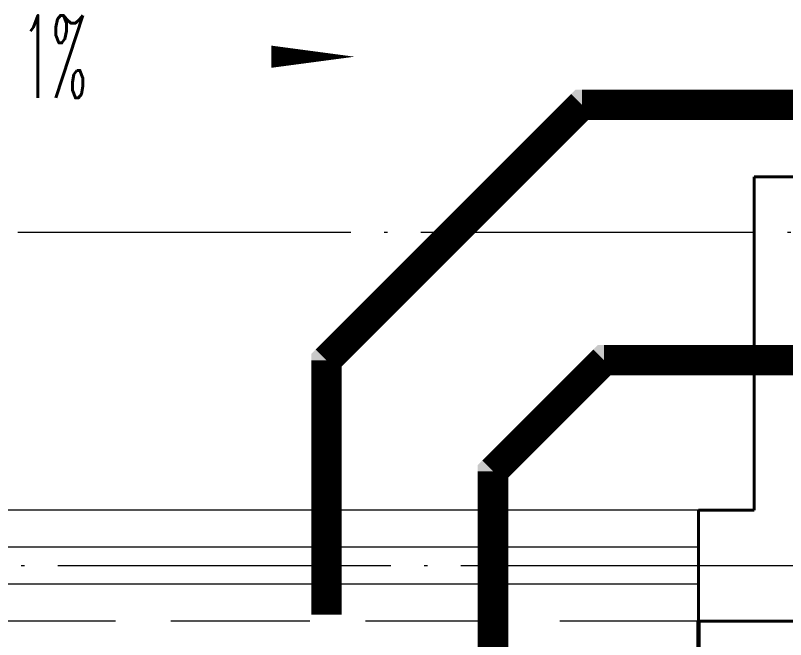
# Model space of a CAD drawing. Extents: x 27938 to 1042331, y -235042 to 1535213.
# Drawn here: x 713736 to 715123, y 673524 to 674648 of the extents above; entities that cross this region are included whole.
import ezdxf

# ---------------------------------------------------------------- set-up
doc = ezdxf.new("R2010")
doc.units = 0
doc.header["$LTSCALE"] = 1000
doc.header["$MEASUREMENT"] = 0
doc.linetypes.add('DASH', pattern=[0.35, 0.25, -0.1])
doc.linetypes.add('DOTE', pattern=[2.42, 2, -0.2, 0.02, -0.2])
doc.layers.add('$RECOVER_210609100354-0', color=7, linetype='Continuous')
doc.layers.add('PIPE-污水', color=2, linetype='W')
for name, color, linetype, lineweight in [('DOTE', 19, 'DOTE', 9), ('WALL', 9, 'Continuous', 40), ('平面-排水沟', 86, 'Continuous', 15), ('平面-栏杆', 135, 'Continuous', 15), ('平面-看线', 45, 'Continuous', 15)]:
    doc.layers.add(name, color=color, linetype=linetype, lineweight=lineweight)
doc.styles.add('_TCH_DIM', font='SIMPLEX.shx', dxfattribs={"width": 0.6, "oblique": 10, "bigfont": 'hztxt.shx'})
doc.styles.get("Standard").update_dxf_attribs({"font": 'gbenor.shx', "bigfont": 'gbcbig.shx'})
doc.linetypes.add('W', pattern='A,3,-0.2,["W",Standard,S=0.25,R=0,X=-0.1,Y=-0.115],-0.2', length=3.4)

# ---------------------------------------------------------------- blocks, each defined once
blk = doc.blocks.new('HFTHFFGHFH')
at = {"layer": 'DOTE', "linetype": 'DOTE', "ltscale": 0.3}
for p, q in [((587116.6, 597048.8), (534316.6, 597048.8)), ((534316.6, 596448.8), (587116.6, 596448.8))]:
    blk.add_line(p, q, dxfattribs=at)

msp = doc.modelspace()

# ---------------------------------------------------------------- hatches: boundary and pattern name
at = {"layer": 'PIPE-污水'}
for points in [[(714756.6, 674487.2), (714737.1, 674506.6), (714745.2, 674514.7)], [(714756.6, 674487.2), (714756.6, 674514.7), (714745.2, 674514.7)], [(714796.6, 674027.2), (714777.1, 674046.6), (714785.2, 674054.7)], [(714796.6, 674027.2), (714796.6, 674054.7), (714785.2, 674054.7)], [(714296.6, 674027.2), (714277.1, 674046.6), (714269.1, 674038.6)], [(714296.6, 674027.2), (714269.1, 674027.2), (714269.1, 674038.6)], [(714596.6, 673827.2), (714577.1, 673846.6), (714569.1, 673838.6)], [(714596.6, 673827.2), (714569.1, 673827.2), (714569.1, 673838.6)]]:
    msp.add_hatch(color=256, dxfattribs=at).paths.add_polyline_path(points)

# ---------------------------------------------------------------- linework, layer by layer
at = {"layer": '$RECOVER_210609100354-0', "color": 8, "const_width": 8}
msp.add_lwpolyline([(714966.6, 673557.2), (714966.6, 673407.2), (715266.6, 673407.2), (715266.6, 673557.2)], dxfattribs=at)
at = {"layer": 'PIPE-污水', "const_width": 55}
for points in [[(714296.6, 674027.2), (714756.6, 674487.2)], [(715636.6, 674487.2), (714756.6, 674487.2)], [(714296.6, 674027.2), (714296.6, 673569.1)], [(714596.6, 673827.2), (714796.6, 674027.2)], [(715341.6, 674027.2), (714796.6, 674027.2)], [(714596.6, 673827.2), (714596.6, 672938.8)]]:
    msp.add_lwpolyline(points, dxfattribs=at)
at = {"layer": 'WALL', "color": 8}
for p, q in [((715066.6, 674357.2), (715066.6, 673757.2)), ((715816.6, 674357.2), (715066.6, 674357.2)), ((715066.6, 673757.2), (714966.6, 673757.2)), ((714966.6, 673557.2), (714966.6, 673757.2)), ((715266.6, 673557.2), (714966.6, 673557.2))]:
    msp.add_line(p, q, dxfattribs=at)
at = {"layer": '平面-排水沟', "color": 8}
msp.add_lwpolyline([(713925.7, 674573.8, 0, 0, 0), (714347.1, 674573.8, 0, 40, 0), (714197.1, 674573.8, 0, 0, 0)], format="xyseb", dxfattribs=at)
at = {"layer": '平面-栏杆', "color": 8}
for points in [[(714966.6, 673690.5), (710466.6, 673690.5)], [(714966.6, 673623.8), (710466.6, 673623.8)]]:
    msp.add_lwpolyline(points, dxfattribs=at)
at = {"layer": '平面-看线', "color": 8}
msp.add_lwpolyline([(714966.6, 673757.2), (710466.6, 673757.2)], dxfattribs=at)
at = {"layer": '平面-看线', "color": 8, "linetype": 'DASH'}
msp.add_lwpolyline([(714966.6, 673557.2), (710466.6, 673557.2)], dxfattribs=at)

# ---------------------------------------------------------------- block references
msp.add_blockref('HFTHFFGHFH', (146100, 77208.4))

# ---------------------------------------------------------------- texts
at = {"layer": '平面-排水沟', "color": 8, "style": '_TCH_DIM', "width": 0.423529}
msp.add_text('1%', height=148.75, dxfattribs=at).set_placement((713747.4, 674499.5))

doc.saveas('drawing.dxf')
